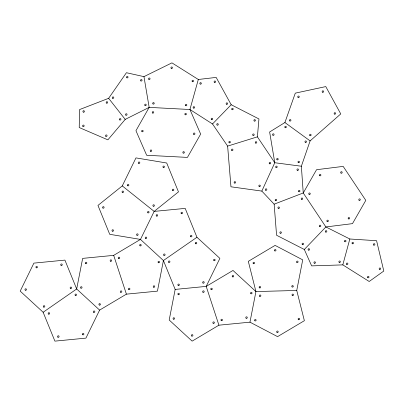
<?xml version="1.0" encoding="UTF-8"?>
<svg xmlns="http://www.w3.org/2000/svg" width="404" height="404" viewBox="0 0 404 404"><rect width="100%" height="100%" fill="white"/><g stroke="black" fill="none" stroke-linecap="round" stroke-linejoin="round"><path stroke-width="0.61" d="M301.364 166.231L274.781 162.731L257.399 136.845L258.944 118.948L231.194 104.727L216.165 77.411L198.319 79.482L171.932 62.867L143.96 76.639L126.427 72.72L108.636 98.323L79.553 109.575L79.224 127.538L107.868 139.85L125.205 119.402L149.167 107.383L189.936 109.509L212.519 123.962L227.629 146.107L230.957 186.794L261.837 191.097L274.149 204.177L276.573 235.259L304.323 249.48L311.646 265.882L342.809 264.878L369.19 281.492L383.8 271.034L376.579 240.703L349.824 239.001L325.876 226.952L303.247 192.976L301.364 166.231L310.11 140.89L340.764 113.928L325.776 86.587L295.294 93.137L284.906 122.533L269.625 131.982L274.781 162.731L261.837 191.097M218.923 325.185L206.202 286.396L219.887 258.383L196.95 237.264L163.413 260.535L157.439 291.138L126.407 294.152L99.611 310.1L76.674 288.981L64.918 260.105L33.886 263.12L20.2 291.138L43.137 312.257L76.674 288.981L82.653 258.383L113.686 255.363L140.476 239.415L154.161 211.403L178.472 191.885L166.716 163.009L135.961 157.898L122.276 185.911L97.96 205.429L109.716 234.31L140.476 239.415L163.413 260.535L175.169 289.416L169.195 320.013L192.132 341.133L218.923 325.185L249.96 322.17L277.573 336.638L304.369 320.695L296.743 290.461L302.717 259.863L275.099 245.39L248.309 261.337L255.934 291.567L249.96 322.17M342.809 264.878L349.824 239.001M198.319 79.482L189.936 109.509L200.657 134.083L187.431 157.403L146.667 155.272L135.946 130.704L149.167 107.383L143.96 76.639M99.611 310.1L85.926 338.118L54.894 341.133L43.137 312.257M304.323 249.48L325.876 226.952L352.48 223.639L365.792 200.369L343.168 166.392L316.559 169.705L303.247 192.976L274.149 204.177M212.519 123.962L231.194 104.727M227.629 146.107L257.399 136.845M175.169 289.416L206.202 286.396L232.997 270.448L255.934 291.567L296.743 290.461M284.906 122.533L310.11 140.89M122.276 185.911L154.161 211.403L185.194 208.388L196.95 237.264M108.636 98.323L125.205 119.402M113.686 255.363L126.407 294.152M232.583 276.841A0.747 0.747 0 0 0 233.704 276.19A0.747 0.747 0 0 0 232.583 275.543A0.747 0.747 0 0 0 232.583 276.841M211.151 289.597A0.747 0.747 0 0 0 212.272 288.946A0.747 0.747 0 0 0 211.151 288.299A0.747 0.747 0 0 0 211.151 289.597M221.326 320.63A0.747 0.747 0 0 0 222.447 319.978A0.747 0.747 0 0 0 221.326 319.332A0.747 0.747 0 0 0 221.326 320.63M246.152 318.216A0.747 0.747 0 0 0 247.273 317.569A0.747 0.747 0 0 0 246.152 316.918A0.747 0.747 0 0 0 246.152 318.216M250.934 293.733A0.747 0.747 0 0 0 252.056 293.087A0.747 0.747 0 0 0 250.934 292.44A0.747 0.747 0 0 0 250.934 293.733M181.386 213.635A0.747 0.747 0 0 0 182.512 212.989A0.747 0.747 0 0 0 181.386 212.342A0.747 0.747 0 0 0 181.386 213.635M156.499 216.009A0.747 0.747 0 0 0 157.681 215.478A0.747 0.747 0 0 0 156.631 214.721A0.747 0.747 0 0 0 156.499 216.009M145.617 238.461A0.747 0.747 0 0 0 146.738 237.815A0.747 0.747 0 0 0 145.617 237.168A0.747 0.747 0 0 0 145.617 238.461M163.963 255.358A0.747 0.747 0 0 0 165.084 254.712A0.747 0.747 0 0 0 163.963 254.06A0.747 0.747 0 0 0 163.963 255.358M190.728 236.699A0.747 0.747 0 0 0 191.915 236.168A0.747 0.747 0 0 0 190.865 235.406A0.747 0.747 0 0 0 190.728 236.699M178.23 294.662A0.747 0.747 0 0 0 179.351 294.016A0.747 0.747 0 0 0 178.23 293.37A0.747 0.747 0 0 0 178.23 294.662M173.447 319.145A0.747 0.747 0 0 0 174.568 318.498A0.747 0.747 0 0 0 173.447 317.852A0.747 0.747 0 0 0 173.447 319.145M191.799 336.042A0.747 0.747 0 0 0 192.92 335.391A0.747 0.747 0 0 0 191.799 334.744A0.747 0.747 0 0 0 191.799 336.042M213.166 323.24A0.747 0.747 0 0 0 214.347 322.71A0.747 0.747 0 0 0 213.297 321.953A0.747 0.747 0 0 0 213.166 323.24M202.99 292.208A0.747 0.747 0 0 0 204.172 291.678A0.747 0.747 0 0 0 203.121 290.92A0.747 0.747 0 0 0 202.99 292.208M259.757 296.364A0.747 0.747 0 0 0 260.878 295.718A0.747 0.747 0 0 0 259.757 295.066A0.747 0.747 0 0 0 259.757 296.364M254.909 320.801A0.747 0.747 0 0 0 256.096 320.276A0.747 0.747 0 0 0 255.045 319.514A0.747 0.747 0 0 0 254.909 320.801M277.068 332.421A0.747 0.747 0 0 0 278.189 331.775A0.747 0.747 0 0 0 277.068 331.123A0.747 0.747 0 0 0 277.068 332.421M298.5 319.665A0.747 0.747 0 0 0 299.627 319.014A0.747 0.747 0 0 0 298.5 318.367A0.747 0.747 0 0 0 298.5 319.665M292.4 295.481A0.747 0.747 0 0 0 293.526 294.829A0.747 0.747 0 0 0 292.4 294.183A0.747 0.747 0 0 0 292.4 295.481M296.884 262.438A0.747 0.747 0 0 0 298.071 261.908A0.747 0.747 0 0 0 297.021 261.151A0.747 0.747 0 0 0 296.884 262.438M274.791 250.864A0.747 0.747 0 0 0 275.977 250.334A0.747 0.747 0 0 0 274.927 249.576A0.747 0.747 0 0 0 274.791 250.864M253.358 263.62A0.747 0.747 0 0 0 254.54 263.09A0.747 0.747 0 0 0 253.49 262.332A0.747 0.747 0 0 0 253.358 263.62M259.525 287.85A0.747 0.747 0 0 0 260.646 287.199A0.747 0.747 0 0 0 259.525 286.552A0.747 0.747 0 0 0 259.525 287.85M292.107 286.921A0.747 0.747 0 0 0 293.289 286.391A0.747 0.747 0 0 0 292.238 285.633A0.747 0.747 0 0 0 292.107 286.921M214.004 260.631A0.747 0.747 0 0 0 215.125 259.984A0.747 0.747 0 0 0 214.004 259.338A0.747 0.747 0 0 0 214.004 260.631M195.652 243.738A0.747 0.747 0 0 0 196.773 243.092A0.747 0.747 0 0 0 195.652 242.44A0.747 0.747 0 0 0 195.652 243.738M168.822 262.358A0.747 0.747 0 0 0 169.943 261.711A0.747 0.747 0 0 0 168.822 261.06A0.747 0.747 0 0 0 168.822 262.358M178.23 285.456A0.747 0.747 0 0 0 179.351 284.81A0.747 0.747 0 0 0 178.23 284.163A0.747 0.747 0 0 0 178.23 285.456M203.055 283.047A0.747 0.747 0 0 0 204.177 282.396A0.747 0.747 0 0 0 203.055 281.75A0.747 0.747 0 0 0 203.055 283.047M85.643 263.59A0.747 0.747 0 0 0 86.825 263.06A0.747 0.747 0 0 0 85.774 262.302A0.747 0.747 0 0 0 85.643 263.59M80.926 288.113A0.747 0.747 0 0 0 82.047 287.466A0.747 0.747 0 0 0 80.926 286.82A0.747 0.747 0 0 0 80.926 288.113M99.278 305.01A0.747 0.747 0 0 0 100.399 304.358A0.747 0.747 0 0 0 99.278 303.712A0.747 0.747 0 0 0 99.278 305.01M120.71 292.254A0.747 0.747 0 0 0 121.831 291.602A0.747 0.747 0 0 0 120.71 290.956A0.747 0.747 0 0 0 120.71 292.254M110.534 261.221A0.747 0.747 0 0 0 111.656 260.57A0.747 0.747 0 0 0 110.534 259.924A0.747 0.747 0 0 0 110.534 261.221M48.546 314.075A0.747 0.747 0 0 0 49.667 313.428A0.747 0.747 0 0 0 48.546 312.782A0.747 0.747 0 0 0 48.546 314.075M57.954 337.178A0.747 0.747 0 0 0 59.075 336.532A0.747 0.747 0 0 0 57.954 335.881A0.747 0.747 0 0 0 57.954 337.178M82.714 334.724A0.747 0.747 0 0 0 83.896 334.194A0.747 0.747 0 0 0 82.845 333.436A0.747 0.747 0 0 0 82.714 334.724M93.662 312.312A0.747 0.747 0 0 0 94.844 311.782A0.747 0.747 0 0 0 93.794 311.024A0.747 0.747 0 0 0 93.662 312.312M75.376 295.455A0.747 0.747 0 0 0 76.497 294.809A0.747 0.747 0 0 0 75.376 294.163A0.747 0.747 0 0 0 75.376 295.455M61.11 265.357A0.747 0.747 0 0 0 62.236 264.711A0.747 0.747 0 0 0 61.11 264.059A0.747 0.747 0 0 0 61.11 265.357M36.284 267.771A0.747 0.747 0 0 0 37.41 267.125A0.747 0.747 0 0 0 36.284 266.473A0.747 0.747 0 0 0 36.284 267.771M25.275 290.143A0.747 0.747 0 0 0 26.457 289.612A0.747 0.747 0 0 0 25.407 288.85A0.747 0.747 0 0 0 25.275 290.143M43.622 307.035A0.747 0.747 0 0 0 44.809 306.505A0.747 0.747 0 0 0 43.758 305.747A0.747 0.747 0 0 0 43.622 307.035M70.518 288.456A0.747 0.747 0 0 0 71.639 287.81A0.747 0.747 0 0 0 70.518 287.163A0.747 0.747 0 0 0 70.518 288.456M122.427 192.435A0.747 0.747 0 0 0 123.553 191.789A0.747 0.747 0 0 0 122.427 191.143A0.747 0.747 0 0 0 122.427 192.435M102.98 208.05A0.747 0.747 0 0 0 104.101 207.404A0.747 0.747 0 0 0 102.98 206.757A0.747 0.747 0 0 0 102.98 208.05M112.383 231.154A0.747 0.747 0 0 0 113.509 230.507A0.747 0.747 0 0 0 112.383 229.856A0.747 0.747 0 0 0 112.383 231.154M136.991 235.239A0.747 0.747 0 0 0 138.112 234.593A0.747 0.747 0 0 0 136.991 233.946A0.747 0.747 0 0 0 136.991 235.239M147.94 212.827A0.747 0.747 0 0 0 149.061 212.181A0.747 0.747 0 0 0 147.94 211.534A0.747 0.747 0 0 0 147.94 212.827M172.71 190.562A0.747 0.747 0 0 0 173.831 189.91A0.747 0.747 0 0 0 172.71 189.264A0.747 0.747 0 0 0 172.71 190.562M163.236 167.418A0.747 0.747 0 0 0 164.423 166.887A0.747 0.747 0 0 0 163.373 166.125A0.747 0.747 0 0 0 163.236 167.418M138.698 163.373A0.747 0.747 0 0 0 139.819 162.721A0.747 0.747 0 0 0 138.698 162.075A0.747 0.747 0 0 0 138.698 163.373M127.684 185.739A0.747 0.747 0 0 0 128.866 185.209A0.747 0.747 0 0 0 127.816 184.451A0.747 0.747 0 0 0 127.684 185.739M153.257 206.176A0.747 0.747 0 0 0 154.379 205.525A0.747 0.747 0 0 0 153.257 204.879A0.747 0.747 0 0 0 153.257 206.176M118.63 258.565A0.747 0.747 0 0 0 119.751 257.919A0.747 0.747 0 0 0 118.63 257.267A0.747 0.747 0 0 0 118.63 258.565M128.805 289.597A0.747 0.747 0 0 0 129.926 288.946A0.747 0.747 0 0 0 128.805 288.299A0.747 0.747 0 0 0 128.805 289.597M153.631 287.183A0.747 0.747 0 0 0 154.752 286.537A0.747 0.747 0 0 0 153.631 285.886A0.747 0.747 0 0 0 153.631 287.183M158.413 262.701A0.747 0.747 0 0 0 159.535 262.055A0.747 0.747 0 0 0 158.413 261.408A0.747 0.747 0 0 0 158.413 262.701M140.062 245.809A0.747 0.747 0 0 0 141.188 245.157A0.747 0.747 0 0 0 140.062 244.511A0.747 0.747 0 0 0 140.062 245.809M305.343 142.334A0.747 0.747 0 0 0 306.464 141.683A0.747 0.747 0 0 0 305.343 141.036A0.747 0.747 0 0 0 305.343 142.334M285.118 127.608A0.747 0.747 0 0 0 286.3 127.078A0.747 0.747 0 0 0 285.249 126.316A0.747 0.747 0 0 0 285.118 127.608M272.958 135.204A0.747 0.747 0 0 0 274.079 134.557A0.747 0.747 0 0 0 272.958 133.911A0.747 0.747 0 0 0 272.958 135.204M277.083 159.807A0.747 0.747 0 0 0 278.204 159.156A0.747 0.747 0 0 0 277.083 158.509A0.747 0.747 0 0 0 277.083 159.807M298.283 162.565A0.747 0.747 0 0 0 299.465 162.034A0.747 0.747 0 0 0 298.415 161.277A0.747 0.747 0 0 0 298.283 162.565M334.512 114.074A0.747 0.747 0 0 0 335.633 113.423A0.747 0.747 0 0 0 334.512 112.777A0.747 0.747 0 0 0 334.512 114.074M322.523 92.198A0.747 0.747 0 0 0 323.644 91.551A0.747 0.747 0 0 0 322.523 90.905A0.747 0.747 0 0 0 322.523 92.198M298.071 97.399A0.747 0.747 0 0 0 299.253 96.869A0.747 0.747 0 0 0 298.202 96.107A0.747 0.747 0 0 0 298.071 97.399M289.825 120.958A0.747 0.747 0 0 0 290.946 120.311A0.747 0.747 0 0 0 289.825 119.66A0.747 0.747 0 0 0 289.825 120.958M309.924 135.598A0.747 0.747 0 0 0 311.105 135.067A0.747 0.747 0 0 0 310.055 134.31A0.747 0.747 0 0 0 309.924 135.598M348.45 218.852A0.747 0.747 0 0 0 349.632 218.322A0.747 0.747 0 0 0 348.581 217.564A0.747 0.747 0 0 0 348.45 218.852M359.1 200.238A0.747 0.747 0 0 0 360.282 199.707A0.747 0.747 0 0 0 359.232 198.945A0.747 0.747 0 0 0 359.1 200.238M341.062 173.094A0.747 0.747 0 0 0 342.183 172.447A0.747 0.747 0 0 0 341.062 171.801A0.747 0.747 0 0 0 341.062 173.094M319.716 175.705A0.747 0.747 0 0 0 320.897 175.174A0.747 0.747 0 0 0 319.847 174.412A0.747 0.747 0 0 0 319.716 175.705M309.131 194.359A0.747 0.747 0 0 0 310.252 193.713A0.747 0.747 0 0 0 309.131 193.067A0.747 0.747 0 0 0 309.131 194.359M327.164 221.503A0.747 0.747 0 0 0 328.351 220.973A0.747 0.747 0 0 0 327.301 220.215A0.747 0.747 0 0 0 327.164 221.503M301.525 199.339A0.747 0.747 0 0 0 302.712 198.808A0.747 0.747 0 0 0 301.662 198.051A0.747 0.747 0 0 0 301.525 199.339M278.316 208.343A0.747 0.747 0 0 0 279.437 207.696A0.747 0.747 0 0 0 278.316 207.045A0.747 0.747 0 0 0 278.316 208.343M280.189 233.169A0.747 0.747 0 0 0 281.371 232.638A0.747 0.747 0 0 0 280.32 231.881A0.747 0.747 0 0 0 280.189 233.169M302.45 244.587A0.747 0.747 0 0 0 303.571 243.94A0.747 0.747 0 0 0 302.45 243.289A0.747 0.747 0 0 0 302.45 244.587M319.63 226.523A0.747 0.747 0 0 0 320.811 225.993A0.747 0.747 0 0 0 319.761 225.235A0.747 0.747 0 0 0 319.63 226.523M373.715 245.051A0.747 0.747 0 0 0 374.897 244.521A0.747 0.747 0 0 0 373.846 243.763A0.747 0.747 0 0 0 373.715 245.051M352.374 243.733A0.747 0.747 0 0 0 353.495 243.087A0.747 0.747 0 0 0 352.374 242.44A0.747 0.747 0 0 0 352.374 243.733M346.758 264.433A0.747 0.747 0 0 0 347.884 263.787A0.747 0.747 0 0 0 346.758 263.14A0.747 0.747 0 0 0 346.758 264.433M367.802 277.684A0.747 0.747 0 0 0 368.988 277.154A0.747 0.747 0 0 0 367.938 276.397A0.747 0.747 0 0 0 367.802 277.684M379.553 269.362A0.747 0.747 0 0 0 380.674 268.711A0.747 0.747 0 0 0 379.553 268.064A0.747 0.747 0 0 0 379.553 269.362M325.639 232.017A0.747 0.747 0 0 0 326.826 231.487A0.747 0.747 0 0 0 325.776 230.724A0.747 0.747 0 0 0 325.639 232.017M308.398 250.041A0.747 0.747 0 0 0 309.58 249.51A0.747 0.747 0 0 0 308.53 248.748A0.747 0.747 0 0 0 308.398 250.041M314.256 263.161A0.747 0.747 0 0 0 315.438 262.63A0.747 0.747 0 0 0 314.388 261.873A0.747 0.747 0 0 0 314.256 263.161M339.249 262.398A0.747 0.747 0 0 0 340.375 261.752A0.747 0.747 0 0 0 339.249 261.1A0.747 0.747 0 0 0 339.249 262.398M344.799 241.658A0.747 0.747 0 0 0 345.986 241.127A0.747 0.747 0 0 0 344.935 240.365A0.747 0.747 0 0 0 344.799 241.658M297.329 170.321A0.747 0.747 0 0 0 298.455 169.675A0.747 0.747 0 0 0 297.329 169.023A0.747 0.747 0 0 0 297.329 170.321M276.003 167.478A0.747 0.747 0 0 0 277.184 166.948A0.747 0.747 0 0 0 276.134 166.19A0.747 0.747 0 0 0 276.003 167.478M265.711 190.213A0.747 0.747 0 0 0 266.837 189.562A0.747 0.747 0 0 0 265.711 188.915A0.747 0.747 0 0 0 265.711 190.213M275.563 200.677A0.747 0.747 0 0 0 276.684 200.031A0.747 0.747 0 0 0 275.563 199.379A0.747 0.747 0 0 0 275.563 200.677M298.839 191.713A0.747 0.747 0 0 0 299.96 191.067A0.747 0.747 0 0 0 298.839 190.42A0.747 0.747 0 0 0 298.839 191.713M83.29 112.095A0.747 0.747 0 0 0 84.411 111.448A0.747 0.747 0 0 0 83.29 110.797A0.747 0.747 0 0 0 83.29 112.095M82.961 126.422A0.747 0.747 0 0 0 84.143 125.891A0.747 0.747 0 0 0 83.093 125.134A0.747 0.747 0 0 0 82.961 126.422M105.873 136.274A0.747 0.747 0 0 0 107.06 135.744A0.747 0.747 0 0 0 106.01 134.987A0.747 0.747 0 0 0 105.873 136.274M119.746 119.912A0.747 0.747 0 0 0 120.927 119.387A0.747 0.747 0 0 0 119.877 118.624A0.747 0.747 0 0 0 119.746 119.912M106.489 103.055A0.747 0.747 0 0 0 107.671 102.525A0.747 0.747 0 0 0 106.621 101.763A0.747 0.747 0 0 0 106.489 103.055M126.907 77.805A0.747 0.747 0 0 0 128.028 77.159A0.747 0.747 0 0 0 126.907 76.508A0.747 0.747 0 0 0 126.907 77.805M112.605 98.243A0.747 0.747 0 0 0 113.787 97.712A0.747 0.747 0 0 0 112.736 96.955A0.747 0.747 0 0 0 112.605 98.243M125.927 115.145A0.747 0.747 0 0 0 127.048 114.499A0.747 0.747 0 0 0 125.927 113.852A0.747 0.747 0 0 0 125.927 115.145M145.031 105.489A0.747 0.747 0 0 0 146.213 104.959A0.747 0.747 0 0 0 145.162 104.202A0.747 0.747 0 0 0 145.031 105.489M140.865 80.896A0.747 0.747 0 0 0 142.051 80.366A0.747 0.747 0 0 0 141.001 79.608A0.747 0.747 0 0 0 140.865 80.896M142.041 131.689A0.747 0.747 0 0 0 143.162 131.042A0.747 0.747 0 0 0 142.041 130.391A0.747 0.747 0 0 0 142.041 131.689M150.616 151.349A0.747 0.747 0 0 0 151.742 150.697A0.747 0.747 0 0 0 150.616 150.051A0.747 0.747 0 0 0 150.616 151.349M183.169 153.01A0.747 0.747 0 0 0 184.35 152.48A0.747 0.747 0 0 0 183.3 151.717A0.747 0.747 0 0 0 183.169 153.01M193.814 134.396A0.747 0.747 0 0 0 194.935 133.744A0.747 0.747 0 0 0 193.814 133.098A0.747 0.747 0 0 0 193.814 134.396M185.168 114.696A0.747 0.747 0 0 0 186.355 114.165A0.747 0.747 0 0 0 185.305 113.403A0.747 0.747 0 0 0 185.168 114.696M152.621 113.029A0.747 0.747 0 0 0 153.742 112.383A0.747 0.747 0 0 0 152.621 111.736A0.747 0.747 0 0 0 152.621 113.029M171.306 68.377A0.747 0.747 0 0 0 172.427 67.731A0.747 0.747 0 0 0 171.306 67.079A0.747 0.747 0 0 0 171.306 68.377M148.93 79.396A0.747 0.747 0 0 0 150.051 78.745A0.747 0.747 0 0 0 148.93 78.098A0.747 0.747 0 0 0 148.93 79.396M153.03 103.944A0.747 0.747 0 0 0 154.212 103.414A0.747 0.747 0 0 0 153.161 102.656A0.747 0.747 0 0 0 153.03 103.944M185.643 105.651A0.747 0.747 0 0 0 186.825 105.121A0.747 0.747 0 0 0 185.774 104.363A0.747 0.747 0 0 0 185.643 105.651M192.415 81.669A0.747 0.747 0 0 0 193.536 81.017A0.747 0.747 0 0 0 192.415 80.371A0.747 0.747 0 0 0 192.415 81.669M254.222 120.988A0.747 0.747 0 0 0 255.404 120.458A0.747 0.747 0 0 0 254.353 119.7A0.747 0.747 0 0 0 254.222 120.988M232.022 109.61A0.747 0.747 0 0 0 233.204 109.085A0.747 0.747 0 0 0 232.154 108.323A0.747 0.747 0 0 0 232.022 109.61M217.145 125.043A0.747 0.747 0 0 0 218.271 124.392A0.747 0.747 0 0 0 217.145 123.745A0.747 0.747 0 0 0 217.145 125.043M229.169 142.718A0.747 0.747 0 0 0 230.356 142.188A0.747 0.747 0 0 0 229.305 141.425A0.747 0.747 0 0 0 229.169 142.718M253.05 135.35A0.747 0.747 0 0 0 254.177 134.699A0.747 0.747 0 0 0 253.05 134.052A0.747 0.747 0 0 0 253.05 135.35M214.484 82.381A0.747 0.747 0 0 0 215.605 81.734A0.747 0.747 0 0 0 214.484 81.083A0.747 0.747 0 0 0 214.484 82.381M200.142 83.992A0.747 0.747 0 0 0 201.323 83.466A0.747 0.747 0 0 0 200.273 82.704A0.747 0.747 0 0 0 200.142 83.992M193.435 108.02A0.747 0.747 0 0 0 194.617 107.489A0.747 0.747 0 0 0 193.567 106.732A0.747 0.747 0 0 0 193.435 108.02M211.499 119.579A0.747 0.747 0 0 0 212.681 119.049A0.747 0.747 0 0 0 211.635 118.291A0.747 0.747 0 0 0 211.499 119.579M226.442 104.192A0.747 0.747 0 0 0 227.624 103.661A0.747 0.747 0 0 0 226.573 102.904A0.747 0.747 0 0 0 226.442 104.192M255.651 143.067A0.747 0.747 0 0 0 256.772 142.42A0.747 0.747 0 0 0 255.651 141.774A0.747 0.747 0 0 0 255.651 143.067M231.83 150.48A0.747 0.747 0 0 0 232.957 149.828A0.747 0.747 0 0 0 231.83 149.182A0.747 0.747 0 0 0 231.83 150.48M234.431 182.987A0.747 0.747 0 0 0 235.613 182.457A0.747 0.747 0 0 0 234.562 181.699A0.747 0.747 0 0 0 234.431 182.987M259.201 186.466A0.747 0.747 0 0 0 260.322 185.82A0.747 0.747 0 0 0 259.201 185.173A0.747 0.747 0 0 0 259.201 186.466M269.554 163.777A0.747 0.747 0 0 0 270.68 163.125A0.747 0.747 0 0 0 269.554 162.479A0.747 0.747 0 0 0 269.554 163.777"/></g></svg>
